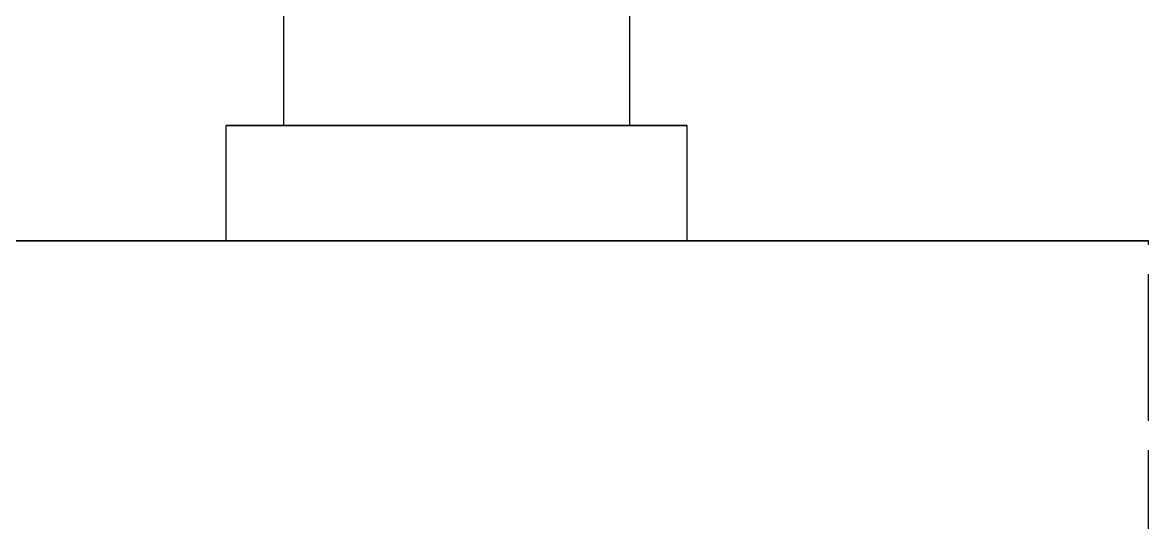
# Model space of a CAD drawing. Header units: millimetres. Extents: x -13 to 276, y -50 to 157.
# Drawn here: x 35.48 to 45.25, y 133.57 to 137.9 of the extents above; entities that cross this region are included whole.
import ezdxf

# ---------------------------------------------------------------- set-up
doc = ezdxf.new("R2010")
doc.units = ezdxf.units.MM
doc.linetypes.add('DASHED', pattern=[1.524, 1.27, -0.254])
doc.layers.add('HIDDEN', color=8, linetype='DASHED')

msp = doc.modelspace()

# ---------------------------------------------------------------- linework, layer by layer
at = {"layer": 'HIDDEN'}
for points in [[(37.75, 137.01), (37.75, 142.51)], [(40.75, 137.01), (40.75, 142.51)], [(41.25, 137.01), (41.18651, 137.01), (41.12302, 137.01), (41.05952, 137.01), (40.99603, 137.01), (40.93254, 137.01), (40.86905, 137.01), (40.80556, 137.01), (40.74206, 137.01), (40.67857, 137.01), (40.61508, 137.01), (40.55159, 137.01), (40.4881, 137.01), (40.4246, 137.01), (40.36111, 137.01), (40.29762, 137.01), (40.23413, 137.01), (40.17063, 137.01), (40.10714, 137.01), (40.04365, 137.01), (39.98016, 137.01), (39.91667, 137.01), (39.85317, 137.01), (39.78968, 137.01), (39.72619, 137.01), (39.6627, 137.01), (39.59921, 137.01), (39.53571, 137.01), (39.47222, 137.01), (39.40873, 137.01), (39.34524, 137.01), (39.28175, 137.01), (39.21825, 137.01), (39.15476, 137.01), (39.09127, 137.01), (39.02778, 137.01), (38.96429, 137.01), (38.90079, 137.01), (38.8373, 137.01), (38.77381, 137.01), (38.71032, 137.01), (38.64683, 137.01), (38.58333, 137.01), (38.51984, 137.01), (38.45635, 137.01), (38.39286, 137.01), (38.32937, 137.01), (38.26587, 137.01), (38.20238, 137.01), (38.13889, 137.01), (38.0754, 137.01), (38.0119, 137.01), (37.94841, 137.01), (37.88492, 137.01), (37.82143, 137.01), (37.75794, 137.01), (37.69444, 137.01), (37.63095, 137.01), (37.56746, 137.01), (37.50397, 137.01), (37.44048, 137.01), (37.37698, 137.01), (37.31349, 137.01), (37.25, 137.01)], [(37.25, 137.01), (37.31349, 137.01), (37.37698, 137.01), (37.44048, 137.01), (37.50397, 137.01), (37.56746, 137.01), (37.63095, 137.01), (37.69444, 137.01), (37.75794, 137.01), (37.82143, 137.01), (37.88492, 137.01), (37.94841, 137.01), (38.0119, 137.01), (38.0754, 137.01), (38.13889, 137.01), (38.20238, 137.01), (38.26587, 137.01), (38.32937, 137.01), (38.39286, 137.01), (38.45635, 137.01), (38.51984, 137.01), (38.58333, 137.01), (38.64683, 137.01), (38.71032, 137.01), (38.77381, 137.01), (38.8373, 137.01), (38.90079, 137.01), (38.96429, 137.01), (39.02778, 137.01), (39.09127, 137.01), (39.15476, 137.01), (39.21825, 137.01), (39.28175, 137.01), (39.34524, 137.01), (39.40873, 137.01), (39.47222, 137.01), (39.53571, 137.01), (39.59921, 137.01), (39.6627, 137.01), (39.72619, 137.01), (39.78968, 137.01), (39.85317, 137.01), (39.91667, 137.01), (39.98016, 137.01), (40.04365, 137.01), (40.10714, 137.01), (40.17063, 137.01), (40.23413, 137.01), (40.29762, 137.01), (40.36111, 137.01), (40.4246, 137.01), (40.4881, 137.01), (40.55159, 137.01), (40.61508, 137.01), (40.67857, 137.01), (40.74206, 137.01), (40.80556, 137.01), (40.86905, 137.01), (40.93254, 137.01), (40.99603, 137.01), (41.05952, 137.01), (41.12302, 137.01), (41.18651, 137.01), (41.25, 137.01)], [(37.25, 136.01), (37.25, 137.01)], [(40.75, 137.01), (40.70238, 137.01), (40.65476, 137.01), (40.60714, 137.01), (40.55952, 137.01), (40.5119, 137.01), (40.46429, 137.01), (40.41667, 137.01), (40.36905, 137.01), (40.32143, 137.01), (40.27381, 137.01), (40.22619, 137.01), (40.17857, 137.01), (40.13095, 137.01), (40.08333, 137.01), (40.03571, 137.01), (39.9881, 137.01), (39.94048, 137.01), (39.89286, 137.01), (39.84524, 137.01), (39.79762, 137.01), (39.75, 137.01), (39.70238, 137.01), (39.65476, 137.01), (39.60714, 137.01), (39.55952, 137.01), (39.5119, 137.01), (39.46429, 137.01), (39.41667, 137.01), (39.36905, 137.01), (39.32143, 137.01), (39.27381, 137.01), (39.22619, 137.01), (39.17857, 137.01), (39.13095, 137.01), (39.08333, 137.01), (39.03571, 137.01), (38.9881, 137.01), (38.94048, 137.01), (38.89286, 137.01), (38.84524, 137.01), (38.79762, 137.01), (38.75, 137.01), (38.70238, 137.01), (38.65476, 137.01), (38.60714, 137.01), (38.55952, 137.01), (38.5119, 137.01), (38.46429, 137.01), (38.41667, 137.01), (38.36905, 137.01), (38.32143, 137.01), (38.27381, 137.01), (38.22619, 137.01), (38.17857, 137.01), (38.13095, 137.01), (38.08333, 137.01), (38.03571, 137.01), (37.9881, 137.01), (37.94048, 137.01), (37.89286, 137.01), (37.84524, 137.01), (37.79762, 137.01), (37.75, 137.01)], [(37.75, 137.01), (37.79762, 137.01), (37.84524, 137.01), (37.89286, 137.01), (37.94048, 137.01), (37.9881, 137.01), (38.03571, 137.01), (38.08333, 137.01), (38.13095, 137.01), (38.17857, 137.01), (38.22619, 137.01), (38.27381, 137.01), (38.32143, 137.01), (38.36905, 137.01), (38.41667, 137.01), (38.46429, 137.01), (38.5119, 137.01), (38.55952, 137.01), (38.60714, 137.01), (38.65476, 137.01), (38.70238, 137.01), (38.75, 137.01), (38.79762, 137.01), (38.84524, 137.01), (38.89286, 137.01), (38.94048, 137.01), (38.9881, 137.01), (39.03571, 137.01), (39.08333, 137.01), (39.13095, 137.01), (39.17857, 137.01), (39.22619, 137.01), (39.27381, 137.01), (39.32143, 137.01), (39.36905, 137.01), (39.41667, 137.01), (39.46429, 137.01), (39.5119, 137.01), (39.55952, 137.01), (39.60714, 137.01), (39.65476, 137.01), (39.70238, 137.01), (39.75, 137.01), (39.79762, 137.01), (39.84524, 137.01), (39.89286, 137.01), (39.94048, 137.01), (39.9881, 137.01), (40.03571, 137.01), (40.08333, 137.01), (40.13095, 137.01), (40.17857, 137.01), (40.22619, 137.01), (40.27381, 137.01), (40.32143, 137.01), (40.36905, 137.01), (40.41667, 137.01), (40.46429, 137.01), (40.5119, 137.01), (40.55952, 137.01), (40.60714, 137.01), (40.65476, 137.01), (40.70238, 137.01), (40.75, 137.01)], [(41.25, 136.01), (41.25, 137.01)], [(45.25, 136.01), (45.05952, 136.01), (44.86905, 136.01), (44.67857, 136.01), (44.4881, 136.01), (44.29762, 136.01), (44.10714, 136.01), (43.91667, 136.01), (43.72619, 136.01), (43.53571, 136.01), (43.34524, 136.01), (43.15476, 136.01), (42.96429, 136.01), (42.77381, 136.01), (42.58333, 136.01), (42.39286, 136.01), (42.20238, 136.01), (42.0119, 136.01), (41.82143, 136.01), (41.63095, 136.01), (41.44048, 136.01), (41.25, 136.01), (41.05952, 136.01), (40.86905, 136.01), (40.67857, 136.01), (40.4881, 136.01), (40.29762, 136.01), (40.10714, 136.01), (39.91667, 136.01), (39.72619, 136.01), (39.53571, 136.01), (39.34524, 136.01), (39.15476, 136.01), (38.96429, 136.01), (38.77381, 136.01), (38.58333, 136.01), (38.39286, 136.01), (38.20238, 136.01), (38.0119, 136.01), (37.82143, 136.01), (37.63095, 136.01), (37.44048, 136.01), (37.25, 136.01), (37.05952, 136.01), (36.86905, 136.01), (36.67857, 136.01), (36.4881, 136.01), (36.29762, 136.01), (36.10714, 136.01), (35.91667, 136.01), (35.72619, 136.01), (35.53571, 136.01), (35.34524, 136.01)], [(35.34524, 136.01), (35.53571, 136.01), (35.72619, 136.01), (35.91667, 136.01), (36.10714, 136.01), (36.29762, 136.01), (36.4881, 136.01), (36.67857, 136.01), (36.86905, 136.01), (37.05952, 136.01), (37.25, 136.01), (37.44048, 136.01), (37.63095, 136.01), (37.82143, 136.01), (38.0119, 136.01), (38.20238, 136.01), (38.39286, 136.01), (38.58333, 136.01), (38.77381, 136.01), (38.96429, 136.01), (39.15476, 136.01), (39.34524, 136.01), (39.53571, 136.01), (39.72619, 136.01), (39.91667, 136.01), (40.10714, 136.01), (40.29762, 136.01), (40.4881, 136.01), (40.67857, 136.01), (40.86905, 136.01), (41.05952, 136.01), (41.25, 136.01), (41.44048, 136.01), (41.63095, 136.01), (41.82143, 136.01), (42.0119, 136.01), (42.20238, 136.01), (42.39286, 136.01), (42.58333, 136.01), (42.77381, 136.01), (42.96429, 136.01), (43.15476, 136.01), (43.34524, 136.01), (43.53571, 136.01), (43.72619, 136.01), (43.91667, 136.01), (44.10714, 136.01), (44.29762, 136.01), (44.4881, 136.01), (44.67857, 136.01), (44.86905, 136.01), (45.05952, 136.01), (45.25, 136.01)], [(41.25, 136.01), (41.18651, 136.01), (41.12302, 136.01), (41.05952, 136.01), (40.99603, 136.01), (40.93254, 136.01), (40.86905, 136.01), (40.80556, 136.01), (40.74206, 136.01), (40.67857, 136.01), (40.61508, 136.01), (40.55159, 136.01), (40.4881, 136.01), (40.4246, 136.01), (40.36111, 136.01), (40.29762, 136.01), (40.23413, 136.01), (40.17063, 136.01), (40.10714, 136.01), (40.04365, 136.01), (39.98016, 136.01), (39.91667, 136.01), (39.85317, 136.01), (39.78968, 136.01), (39.72619, 136.01), (39.6627, 136.01), (39.59921, 136.01), (39.53571, 136.01), (39.47222, 136.01), (39.40873, 136.01), (39.34524, 136.01), (39.28175, 136.01), (39.21825, 136.01), (39.15476, 136.01), (39.09127, 136.01), (39.02778, 136.01), (38.96429, 136.01), (38.90079, 136.01), (38.8373, 136.01), (38.77381, 136.01), (38.71032, 136.01), (38.64683, 136.01), (38.58333, 136.01), (38.51984, 136.01), (38.45635, 136.01), (38.39286, 136.01), (38.32937, 136.01), (38.26587, 136.01), (38.20238, 136.01), (38.13889, 136.01), (38.0754, 136.01), (38.0119, 136.01), (37.94841, 136.01), (37.88492, 136.01), (37.82143, 136.01), (37.75794, 136.01), (37.69444, 136.01), (37.63095, 136.01), (37.56746, 136.01), (37.50397, 136.01), (37.44048, 136.01), (37.37698, 136.01), (37.31349, 136.01), (37.25, 136.01)], [(37.25, 136.01), (37.31349, 136.01), (37.37698, 136.01), (37.44048, 136.01), (37.50397, 136.01), (37.56746, 136.01), (37.63095, 136.01), (37.69444, 136.01), (37.75794, 136.01), (37.82143, 136.01), (37.88492, 136.01), (37.94841, 136.01), (38.0119, 136.01), (38.0754, 136.01), (38.13889, 136.01), (38.20238, 136.01), (38.26587, 136.01), (38.32937, 136.01), (38.39286, 136.01), (38.45635, 136.01), (38.51984, 136.01), (38.58333, 136.01), (38.64683, 136.01), (38.71032, 136.01), (38.77381, 136.01), (38.8373, 136.01), (38.90079, 136.01), (38.96429, 136.01), (39.02778, 136.01), (39.09127, 136.01), (39.15476, 136.01), (39.21825, 136.01), (39.28175, 136.01), (39.34524, 136.01), (39.40873, 136.01), (39.47222, 136.01), (39.53571, 136.01), (39.59921, 136.01), (39.6627, 136.01), (39.72619, 136.01), (39.78968, 136.01), (39.85317, 136.01), (39.91667, 136.01), (39.98016, 136.01), (40.04365, 136.01), (40.10714, 136.01), (40.17063, 136.01), (40.23413, 136.01), (40.29762, 136.01), (40.36111, 136.01), (40.4246, 136.01), (40.4881, 136.01), (40.55159, 136.01), (40.61508, 136.01), (40.67857, 136.01), (40.74206, 136.01), (40.80556, 136.01), (40.86905, 136.01), (40.93254, 136.01), (40.99603, 136.01), (41.05952, 136.01), (41.12302, 136.01), (41.18651, 136.01), (41.25, 136.01)], [(45.25, 119.21), (45.25, 136.01)]]:
    msp.add_lwpolyline(points, dxfattribs=at)

doc.saveas('drawing.dxf')
